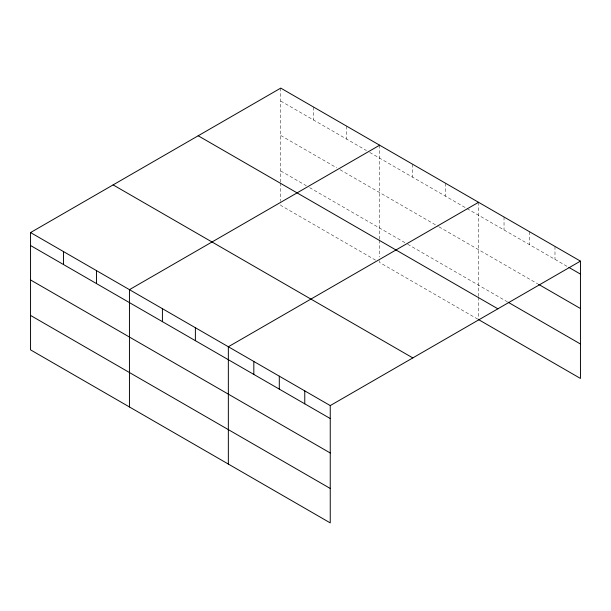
<?xml version="1.0" encoding="UTF-8"?>
<svg xmlns="http://www.w3.org/2000/svg" width="611" height="611" viewBox="0 0 611 611"><rect width="100%" height="100%" fill="white"/><g stroke="black" fill="none" stroke-linecap="round" stroke-linejoin="round"><path stroke-width="0.46" stroke-dasharray="3.06 2.29" d="M280.755 101.067L366.47 150.55M369.762 152.452L466.193 208.122M467.018 208.595L567.306 266.495M280.755 135.497L336.798 167.857M340.098 169.759L438.171 226.383M438.996 226.857L537.718 283.855M280.755 170.973L306.302 185.729M309.601 187.63L406.85 243.774M407.674 244.255L507.313 301.781M375.536 260.133L280.755 205.411L280.755 201.691M477.733 319.133L379.652 262.509L379.652 260.645M554.979 246.424L554.979 259.385M529.5 231.722L529.5 244.675M504.029 217.012L504.029 229.965M478.55 202.302L478.55 296.343M478.55 297.274L478.55 318.675M445.587 183.269L445.587 196.23M412.624 164.237L412.624 177.198M379.652 145.204L379.652 239.245M379.652 240.176L379.652 256.925M346.689 126.171L346.689 139.132M313.726 107.139L313.726 120.1M280.755 88.106L280.755 182.147M280.755 183.071L280.755 200.759"/><path stroke-width="0.92" d="M30.55 232.562L330.245 405.589L330.245 522.894L30.55 349.866L30.55 232.562L280.755 88.106L580.45 261.134L580.45 378.438L478.55 319.606M379.652 145.204L129.448 289.66L129.448 406.964M478.55 202.302L228.346 346.758L228.346 464.062M330.245 405.589L580.45 261.134M568.948 267.45L580.45 274.087M538.543 284.329L580.45 308.524M508.138 302.254L580.45 344.001M198.185 135.779L497.881 308.807M113.119 184.896L412.815 357.916M30.55 245.515L330.245 418.543M30.55 279.953L330.245 452.98M30.55 315.429L330.245 488.456M304.767 390.88L304.767 403.84M279.296 376.177L279.296 389.131M253.825 361.468L253.825 374.421M195.383 327.725L195.383 340.686M162.411 308.692L162.411 321.653M96.485 270.627L96.485 283.588M63.513 251.595L63.513 264.548"/></g></svg>
